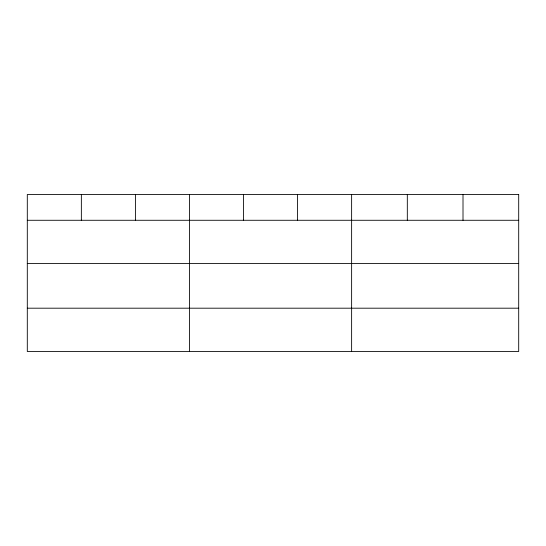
<?xml version="1.0" encoding="UTF-8"?>
<svg xmlns="http://www.w3.org/2000/svg" width="546" height="546" viewBox="0 0 546 546"><rect width="100%" height="100%" fill="white"/><g stroke="black" fill="none" stroke-linecap="round" stroke-linejoin="round"><path stroke-width="0.82" d="M27.3 220.277L518.7 220.277M27.3 263.575L518.7 263.575M27.3 308.19L518.7 308.19M463.008 194.512L463.008 220.277M407.316 194.512L407.316 220.277M351.624 194.512L351.624 351.488M297.57 194.512L297.57 220.277M243.516 194.512L243.516 220.277M189.462 194.512L189.462 351.488M135.408 194.512L135.408 220.277M81.354 194.512L81.354 220.277M518.7 194.512L27.3 194.512L27.3 351.488L518.7 351.488L518.7 194.512"/></g></svg>
